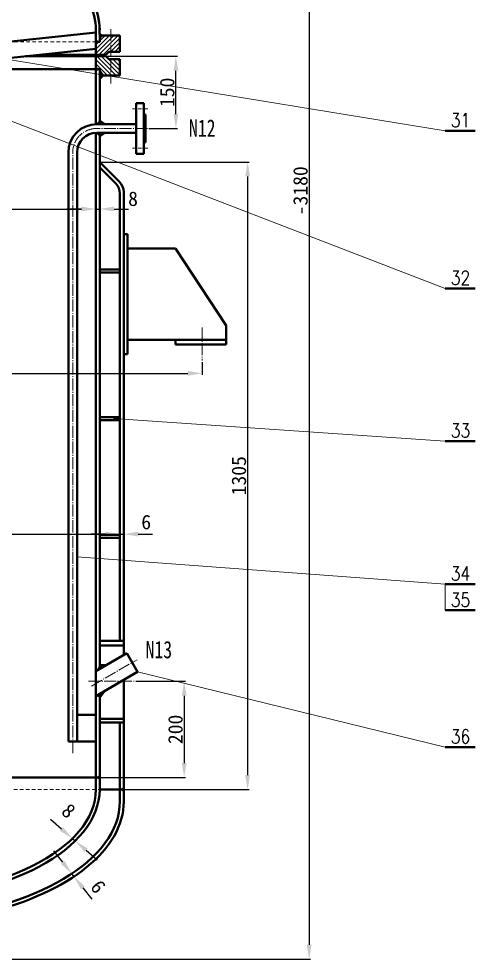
# Model space of a CAD drawing. Extents: x -4398 to 3578, y -1551 to 9604.
# Drawn here: x -2071 to -1122, y 5482 to 7438 of the extents above; entities that cross this region are included whole.
import ezdxf
from ezdxf.enums import TextEntityAlignment as Align

# ---------------------------------------------------------------- set-up
doc = ezdxf.new("R2010")
doc.units = 0
doc.header["$LTSCALE"] = 10
doc.header["$PDMODE"] = 1
for name, pattern in [('XX-L', [1.25, 0.75, -0.5]), ('ZXX-L', [3.28, 2.5, -0.3, 0.18, -0.3]), ('ZXX-S', [1.27, 0.75, -0.2, 0.12, -0.2])]:
    doc.linetypes.add(name, pattern=pattern)
doc.layers.get('Defpoints').update_dxf_attribs({"linetype": 'CONTINUOUS'})
for name, color, linetype, lineweight in [('A 粗实线', 1, 'CONTINUOUS', 40), ('B 细实线', 7, 'CONTINUOUS', 18), ('C 文 字', 2, 'CONTINUOUS', 20), ('CAXA0', 7, 'CONTINUOUS', 70), ('D 短中心线', 3, 'ZXX-S', 18), ('E 长中心线', 3, 'ZXX-L', 18), ('G 长虚线', 6, 'XX-L', 20), ('J 标注尺寸', 2, 'CONTINUOUS', 18)]:
    doc.layers.add(name, color=color, linetype=linetype, lineweight=lineweight)
doc.styles.add('HZTXT', font='SIMFANG.TTF', dxfattribs={"width": 0.75})
doc.styles.add('ROMANC', font='romanc', dxfattribs={"width": 0.7, "height": 6})
doc.styles.get("Standard").update_dxf_attribs({"font": 'SIMFANG.TTF'})
doc.dimstyles.new('通用标注4.0', dxfattribs={"dimtxt": 30, "dimasz": 30, "dimexe": 3, "dimexo": 3, "dimgap": 3, "dimtad": 1, "dimdec": 0, "dimzin": 0, "dimdsep": 46, "dimtxsty": 'Standard', "dimcen": 3, "dimadec": 0, "dimazin": 0, "dimtfac": 0.375, "dimtdec": 0, "dimtmove": 2, "dimatfit": 3, "dimfxl": 0, "dimtzin": 0, "dimarcsym": 0})

# ---------------------------------------------------------------- blocks, each defined once
blk = doc.blocks.new('*D129')
at = {"layer": 'Defpoints', "color": 0}
for p in [(-2157.9, 8678), (-2317, 5481.7), (-1467.5, 5481.7)]:
    blk.add_point(p, dxfattribs=at)
at = {"layer": 'J 标注尺寸', "color": 0, "lineweight": -2}
for p, q in [((-2154.9, 8678), (-1464.5, 8678)), ((-1467.5, 8648), (-1467.5, 5511.7)), ((-2314, 5481.7), (-1464.5, 5481.7))]:
    blk.add_line(p, q, dxfattribs=at)
at = {"layer": 'J 标注尺寸', "color": 0}
for points in [[(-1472.5, 8648), (-1462.5, 8648), (-1467.5, 8678)], [(-1472.5, 5511.7), (-1462.5, 5511.7), (-1467.5, 5481.7)]]:
    blk.add_solid(points, dxfattribs=at)
at = {"layer": 'J 标注尺寸', "color": 0, "insert": (-1485.5, 7079.9), "char_height": 30, "attachment_point": 5, "rotation": 90}
blk.add_mtext('-3180', dxfattribs=at)
blk = doc.blocks.new('*D131')
at = {"layer": 'Defpoints', "color": 0}
for p in [(-1903, 7139.7), (-1853, 5834.7), (-1595.5, 5834.7)]:
    blk.add_point(p, dxfattribs=at)
at = {"layer": 'J 标注尺寸', "color": 0, "lineweight": -2}
for p, q in [((-1900, 7139.7), (-1592.5, 7139.7)), ((-1595.5, 7109.7), (-1595.5, 5864.7)), ((-1850, 5834.7), (-1592.5, 5834.7))]:
    blk.add_line(p, q, dxfattribs=at)
at = {"layer": 'J 标注尺寸', "color": 0}
for points in [[(-1600.5, 7109.7), (-1590.5, 7109.7), (-1595.5, 7139.7)], [(-1600.5, 5864.7), (-1590.5, 5864.7), (-1595.5, 5834.7)]]:
    blk.add_solid(points, dxfattribs=at)
at = {"layer": 'J 标注尺寸', "color": 0, "insert": (-1613.5, 6487.2), "char_height": 30, "attachment_point": 5, "rotation": 90}
blk.add_mtext('1305', dxfattribs=at)
blk = doc.blocks.new('*D126')
at = {"layer": 'Defpoints', "color": 0}
for p in [(-1962.4, 5658.7), (-1961.2, 5659.7), (-1957.7, 5652.8)]:
    blk.add_point(p, dxfattribs=at)
at = {"layer": 'J 标注尺寸', "color": 0, "lineweight": -2}
for p, q in [((-1979.8, 5683.2), (-1998.4, 5706.8)), ((-1956.5, 5653.7), (-1961.2, 5659.7)), ((-1960.1, 5660.6), (-1958.9, 5661.5)), ((-1955.4, 5654.6), (-1954.2, 5655.6)), ((-1937.9, 5630.2), (-1919.4, 5606.6))]:
    blk.add_line(p, q, dxfattribs=at)
at = {"layer": 'J 标注尺寸', "color": 0}
for points in [[(-1975.9, 5686.3), (-1983.7, 5680.1), (-1961.2, 5659.7)], [(-1934, 5633.3), (-1941.9, 5627.1), (-1956.5, 5653.7)]]:
    blk.add_solid(points, dxfattribs=at)
at = {"layer": 'J 标注尺寸', "color": 0, "insert": (-1906.3, 5632.4), "char_height": 30, "attachment_point": 5, "rotation": 308.266}
blk.add_mtext('6', dxfattribs=at)
blk = doc.blocks.new('*D128')
at = {"layer": 'Defpoints', "color": 0}
for p in [(-1831, 6059.7), (-1903, 5859.7), (-1727.4, 5859.7)]:
    blk.add_point(p, dxfattribs=at)
at = {"layer": 'J 标注尺寸', "color": 0, "lineweight": -2}
for p, q in [((-1828, 6059.7), (-1724.4, 6059.7)), ((-1727.4, 6029.7), (-1727.4, 5889.7)), ((-1900, 5859.7), (-1724.4, 5859.7))]:
    blk.add_line(p, q, dxfattribs=at)
at = {"layer": 'J 标注尺寸', "color": 0}
for points in [[(-1732.4, 6029.7), (-1722.4, 6029.7), (-1727.4, 6059.7)], [(-1732.4, 5889.7), (-1722.4, 5889.7), (-1727.4, 5859.7)]]:
    blk.add_solid(points, dxfattribs=at)
at = {"layer": 'J 标注尺寸', "color": 0, "insert": (-1745.4, 5959.7), "char_height": 30, "attachment_point": 5, "rotation": 90}
blk.add_mtext('200', dxfattribs=at)
blk = doc.blocks.new('*D132')
at = {"layer": 'Defpoints', "color": 0}
for p in [(-1959.8, 5732.8), (-1954, 5727.8), (-1954, 5727.8)]:
    blk.add_point(p, dxfattribs=at)
at = {"layer": 'J 标注尺寸', "color": 0, "lineweight": -2}
for p, q in [((-1982.5, 5752.4), (-2005.2, 5772)), ((-1959.8, 5732.8), (-1954, 5727.8)), ((-1931.3, 5708.2), (-1908.6, 5688.6))]:
    blk.add_line(p, q, dxfattribs=at)
at = {"layer": 'J 标注尺寸', "color": 0}
for points in [[(-1979.2, 5756.2), (-1985.8, 5748.6), (-1959.8, 5732.8)], [(-1928, 5712), (-1934.6, 5704.4), (-1954, 5727.8)]]:
    blk.add_solid(points, dxfattribs=at)
at = {"layer": 'J 标注尺寸', "color": 0, "insert": (-1967.7, 5790.2), "char_height": 30, "attachment_point": 5, "rotation": 319.2129}
blk.add_mtext('8', dxfattribs=at)
blk = doc.blocks.new('*D133')
at = {"layer": 'Defpoints', "color": 0}
for p in [(-2861, 6374.3), (-1861, 6374.3), (-1861, 6365.9)]:
    blk.add_point(p, dxfattribs=at)
at = {"layer": 'J 标注尺寸', "color": 0, "lineweight": -2}
for p, q in [((-2861, 6371.3), (-2861, 6362.9)), ((-2831, 6365.9), (-1891, 6365.9)), ((-1861, 6371.3), (-1861, 6362.9))]:
    blk.add_line(p, q, dxfattribs=at)
at = {"layer": 'J 标注尺寸', "color": 0}
for points in [[(-2831, 6370.9), (-2831, 6360.9), (-2861, 6365.9)], [(-1891, 6370.9), (-1891, 6360.9), (-1861, 6365.9)]]:
    blk.add_solid(points, dxfattribs=at)
at = {"layer": 'J 标注尺寸', "color": 0, "insert": (-2263.5, 6394.3), "char_height": 30, "attachment_point": 5}
blk.add_mtext('φ1000', dxfattribs=at)
blk = doc.blocks.new('*D125')
at = {"layer": 'Defpoints', "color": 0}
for p in [(-3032, 6726.8), (-1690.1, 6726.8), (-1690.1, 6700.2)]:
    blk.add_point(p, dxfattribs=at)
at = {"layer": 'J 标注尺寸', "color": 0, "lineweight": -2}
for p, q in [((-3032, 6723.8), (-3032, 6697.2)), ((-1690.1, 6723.8), (-1690.1, 6697.2)), ((-3002, 6700.2), (-1720.1, 6700.2))]:
    blk.add_line(p, q, dxfattribs=at)
at = {"layer": 'J 标注尺寸', "color": 0}
for points in [[(-3002, 6705.2), (-3002, 6695.2), (-3032, 6700.2)], [(-1720.1, 6705.2), (-1720.1, 6695.2), (-1690.1, 6700.2)]]:
    blk.add_solid(points, dxfattribs=at)
at = {"layer": 'J 标注尺寸', "color": 0, "insert": (-2270.7, 6731.2), "char_height": 30, "attachment_point": 5}
blk.add_mtext('φ1342', dxfattribs=at)
blk = doc.blocks.new('*D122')
at = {"layer": 'C 文 字', "color": 0, "lineweight": -2}
for p, q in [((-2811, 7033.1), (-2811, 7045)), ((-2781, 7042), (-1941, 7042)), ((-1911, 7033.1), (-1911, 7045))]:
    blk.add_line(p, q, dxfattribs=at)
at = {"layer": 'C 文 字', "color": 0}
for points in [[(-2781, 7047), (-2781, 7037), (-2811, 7042)], [(-1941, 7047), (-1941, 7037), (-1911, 7042)]]:
    blk.add_solid(points, dxfattribs=at)
at = {"layer": 'Defpoints', "color": 0}
for p in [(-1911, 7042), (-2811, 7030.1), (-1911, 7030.1)]:
    blk.add_point(p, dxfattribs=at)
at = {"layer": 'C 文 字', "color": 0, "insert": (-2265.2, 7064.8), "char_height": 30, "attachment_point": 5}
blk.add_mtext('φ900', dxfattribs=at)
blk = doc.blocks.new('*D134')
at = {"layer": 'Defpoints', "color": 0}
for p in [(-1861, 6365.9), (-1853, 6366.3), (-1853, 6365.9)]:
    blk.add_point(p, dxfattribs=at)
at = {"layer": 'J 标注尺寸', "color": 0, "lineweight": -2}
for p, q in [((-1891, 6365.9), (-1921, 6365.9)), ((-1861, 6365.9), (-1853, 6365.9)), ((-1853, 6363.3), (-1853, 6362.9)), ((-1823, 6365.9), (-1793, 6365.9))]:
    blk.add_line(p, q, dxfattribs=at)
at = {"layer": 'J 标注尺寸', "color": 0}
for points in [[(-1891, 6370.9), (-1891, 6360.9), (-1861, 6365.9)], [(-1823, 6370.9), (-1823, 6360.9), (-1853, 6365.9)]]:
    blk.add_solid(points, dxfattribs=at)
at = {"layer": 'J 标注尺寸', "color": 0, "insert": (-1806.4, 6390.7), "char_height": 30, "attachment_point": 5}
blk.add_mtext('6', dxfattribs=at)
blk = doc.blocks.new('*D123')
at = {"layer": 'Defpoints', "color": 0}
for p in [(-1911, 7042), (-1903, 7042), (-1903, 7042)]:
    blk.add_point(p, dxfattribs=at)
at = {"layer": 'J 标注尺寸', "color": 0, "lineweight": -2}
for p, q in [((-1941, 7042), (-1971, 7042)), ((-1911, 7042), (-1903, 7042)), ((-1873, 7042), (-1843, 7042))]:
    blk.add_line(p, q, dxfattribs=at)
at = {"layer": 'J 标注尺寸', "color": 0}
for points in [[(-1941, 7047), (-1941, 7037), (-1911, 7042)], [(-1873, 7047), (-1873, 7037), (-1903, 7042)]]:
    blk.add_solid(points, dxfattribs=at)
at = {"layer": 'J 标注尺寸', "color": 0, "insert": (-1833.7, 7063.1), "char_height": 30, "attachment_point": 5}
blk.add_mtext('8', dxfattribs=at)
blk = doc.blocks.new('*D127')
at = {"layer": 'Defpoints', "color": 0}
for p in [(-1890.6, 7359.7), (-1744.6, 7359.7), (-1803.8, 7209.6)]:
    blk.add_point(p, dxfattribs=at)
at = {"layer": 'J 标注尺寸', "color": 0, "lineweight": -2}
for p, q in [((-1887.6, 7359.7), (-1741.6, 7359.7)), ((-1744.6, 7239.6), (-1744.6, 7329.7)), ((-1800.8, 7209.6), (-1741.6, 7209.6))]:
    blk.add_line(p, q, dxfattribs=at)
at = {"layer": 'J 标注尺寸', "color": 0}
for points in [[(-1749.6, 7329.7), (-1739.6, 7329.7), (-1744.6, 7359.7)], [(-1749.6, 7239.6), (-1739.6, 7239.6), (-1744.6, 7209.6)]]:
    blk.add_solid(points, dxfattribs=at)
at = {"layer": 'J 标注尺寸', "color": 0, "insert": (-1762.6, 7284.7), "char_height": 30, "attachment_point": 5, "rotation": 90}
blk.add_mtext('150', dxfattribs=at)

msp = doc.modelspace()

# ---------------------------------------------------------------- hatches: boundary and pattern name
at = {"layer": 'A 粗实线'}
h = msp.add_hatch(color=256, dxfattribs=at)
h.paths.add_polyline_path([(-1896, 7403), (-1903, 7403), (-1903, 7393)], flags=0)
h.paths.add_polyline_path([(-1903, 7410.1), (-1903, 7403), (-1896, 7403)], flags=0)
h = msp.add_hatch(color=256, dxfattribs=at)
h.paths.add_polyline_path([(-1896, 7319.7), (-1903, 7319.7), (-1903, 7329.7)], flags=0)
h.paths.add_polyline_path([(-1903, 7312.7), (-1903, 7319.7), (-1896, 7319.7)], flags=0)
h = msp.add_hatch(color=256, dxfattribs=at)
h.paths.add_polyline_path([(-1909.1, 7218.6), (-1901.1, 7218.6), (-1901.1, 7225), (-1909.1, 7218.6)], flags=0)
h.paths.add_polyline_path([(-1901.1, 7218.6), (-1892.2, 7218.6), (-1901.1, 7225)], flags=0)
h = msp.add_hatch(color=256, dxfattribs=at)
h.paths.add_polyline_path([(-1909.1, 7200.6), (-1901.1, 7200.6), (-1901.1, 7194.2), (-1909.1, 7200.6)], flags=0)
h.paths.add_polyline_path([(-1901.1, 7200.6), (-1892.2, 7200.6), (-1901.1, 7194.2)], flags=0)
h = msp.add_hatch(color=256, dxfattribs=at)
h.paths.add_polyline_path([(-1901, 6086.8), (-1902.9, 6094.2), (-1889.9, 6093.2)])
h.paths.add_polyline_path([(-1901, 6086.8), (-1911, 6081), (-1902.9, 6094.2)])
h = msp.add_hatch(color=256, dxfattribs=at)
h.paths.add_polyline_path([(-1902.9, 6025.9), (-1901, 6034.9), (-1892.6, 6039.7)])
h.paths.add_polyline_path([(-1902.9, 6025.9), (-1911, 6029.1), (-1901, 6034.9)])
at = {"layer": 'B 细实线'}
h = msp.add_hatch(dxfattribs=at)
h.set_pattern_fill('ANSI31', color=256, scale=2, style=0)
h.paths.add_polyline_path([(-2841.9, 7402.9), (-2861, 7402.9), (-2861, 7368.9), (-2841.9, 7368.9)])
h.paths.add_polyline_path([(-2811, 7389.7), (-2819, 7389.7), (-2819, 7402.9), (-2841.9, 7402.9), (-2841.9, 7368.9), (-2837.8, 7368.9), (-2831.3, 7362.9), (-2811, 7362.9)])
h.paths.add_polyline_path([(-1880.1, 7402.9), (-1903, 7402.9), (-1903, 7389.7), (-1911, 7389.7), (-1911, 7378.7), (-1911, 7362.9), (-1890.6, 7362.9), (-1884.1, 7368.9), (-1880.1, 7368.9)])
h.paths.add_polyline_path([(-1861, 7402.9), (-1880.1, 7402.9), (-1880.1, 7368.9), (-1861, 7368.9)])
h = msp.add_hatch(dxfattribs=at)
h.set_pattern_fill('ANSI31', color=256, scale=2, angle=90, style=0)
h.paths.add_polyline_path([(-2841.9, 7353.7), (-2861, 7353.7), (-2861, 7319.7), (-2841.9, 7319.7)])
h.paths.add_polyline_path([(-2811, 7346.7), (-2811, 7359.7), (-2831.3, 7359.7), (-2837.8, 7353.7), (-2841.9, 7353.7), (-2841.9, 7319.7), (-2826, 7319.7), (-2819, 7329.7), (-2819, 7332.7), (-2811, 7332.7)])
h.paths.add_polyline_path([(-1880.1, 7353.7), (-1884.1, 7353.7), (-1890.6, 7359.7), (-1911, 7359.7), (-1911, 7346.7), (-1911, 7332.7), (-1903, 7332.7), (-1903, 7329.7), (-1896.8, 7320.8), (-1889.9, 7319.7), (-1880.1, 7319.7)])
h.paths.add_polyline_path([(-1861, 7353.7), (-1880.1, 7353.7), (-1880.1, 7319.7), (-1861, 7319.7)])
at = {"layer": 'CAXA0', "linetype": 'Continuous', "lineweight": 25}
msp.add_hatch(color=256, dxfattribs=at).paths.add_polyline_path([(-1895.2, 7359.7), (-1911, 7359.7), (-1911, 7362.7), (-1895.2, 7362.7)], flags=0)

# ---------------------------------------------------------------- linework, layer by layer
at = {"layer": 'A 粗实线'}
for p, q in [((-1911, 7414.9), (-1911, 7378.7)), ((-1903.1, 7419.9), (-1903, 7389.7)), ((-1903.1, 7418.9), (-1903, 7389.7)), ((-2313.5, 7366), (-1911, 7409.3)), ((-1903, 7402.9), (-1861, 7402.9)), ((-1861, 7368.9), (-1861, 7402.9)), ((-2313.5, 7332), (-1911, 7375.4)), ((-1903, 7389.7), (-1911, 7389.7)), ((-1911, 7389.7), (-1903, 7389.7)), ((-1911, 7358.2), (-1911, 7387)), ((-1911, 7218.6), (-1911, 7384.7)), ((-1911, 7359.7), (-2056.4, 7359.7)), ((-1890.6, 7362.9), (-2026.2, 7362.9)), ((-1911, 7359.7), (-1890.6, 7359.7)), ((-1911, 7359.7), (-1911, 7346.7)), ((-1890.6, 7362.9), (-1884.1, 7368.9)), ((-1890.6, 7359.7), (-1884.1, 7353.7)), ((-1884.1, 7368.9), (-1861, 7368.9)), ((-1884.1, 7353.7), (-1861, 7353.7)), ((-1861, 7353.7), (-1861, 7319.7)), ((-2307.2, 7332.7), (-1903, 7332.7)), ((-1903, 7332.7), (-1903, 7312.6)), ((-1903, 7329.7), (-1896, 7319.7)), ((-1902.9, 7218.6), (-1903, 7322.6)), ((-1896, 7319.7), (-1903, 7312.7)), ((-1901, 7319.7), (-1861, 7319.7)), ((-1827.1, 7262.1), (-1827.1, 7157.1)), ((-1827.1, 7262.1), (-1811.1, 7262.1)), ((-1811.1, 7262.1), (-1811.1, 7157.1)), ((-1811.1, 7238.6), (-1808.1, 7238.6)), ((-1808.1, 7238.6), (-1808.1, 7180.6)), ((-1909.1, 7218.6), (-1901.1, 7225)), ((-1827.1, 7218.6), (-1909.1, 7218.6)), ((-1901.1, 7225), (-1892.2, 7218.6)), ((-1808.1, 7200.6), (-1808.1, 7218.6)), ((-1911, 5834.7), (-1911, 7200.6)), ((-1827.1, 7200.6), (-1909.1, 7200.6)), ((-1909.1, 7200.6), (-1901.1, 7194.2)), ((-1902.9, 6085.7), (-1902.9, 7200.6)), ((-1901.1, 7194.2), (-1892.2, 7200.6)), ((-1184.7, 7204.6), (-1122.3, 7204.6)), ((-1811.1, 7180.6), (-1808.1, 7180.6)), ((-1808.1, 7180.6), (-1808.1, 7180.6)), ((-1968.1, 5934.6), (-1968.1, 7159.6)), ((-1950.1, 5934.6), (-1950.1, 7159.6)), ((-1903, 7139.7), (-1861.7, 7098.5)), ((-1811.1, 7157.1), (-1827.1, 7157.1)), ((-1903, 7128.4), (-1869.7, 7095.2)), ((-1861, 6144.1), (-1861, 7074)), ((-1853, 6114.5), (-1853, 7077.3)), ((-1853.1, 6990), (-1845.1, 6990)), ((-1845.1, 6990), (-1845.1, 6740)), ((-1845.1, 6960), (-1745.1, 6960)), ((-1745.1, 6960), (-1640.1, 6800)), ((-1861, 6916.1), (-1902.9, 6916.1)), ((-1861, 6910.1), (-1902.9, 6910.1)), ((-1184.7, 6876.9), (-1122.3, 6876.9)), ((-1640.1, 6800), (-1640.1, 6770)), ((-1640.1, 6770), (-1845.1, 6770)), ((-1745.1, 6760), (-1745.1, 6770)), ((-1640.1, 6770), (-1640.1, 6760)), ((-1640.1, 6760), (-1745.1, 6760)), ((-1845.1, 6740), (-1853.1, 6740)), ((-1861, 6609.1), (-1902.9, 6609.1)), ((-1861, 6603.1), (-1902.9, 6603.1)), ((-1184.7, 6559.2), (-1122.3, 6559.2)), ((-1861, 6364), (-1902.9, 6364)), ((-1861, 6358), (-1902.9, 6358)), ((-1184.7, 6261.9), (-1122.3, 6261.9)), ((-1184.7, 6207.3), (-1122.3, 6207.3)), ((-1902.6, 6144.1), (-1852.6, 6144.1)), ((-1902.6, 6134.1), (-1852.6, 6134.1)), ((-1911, 6081), (-1846.6, 6118.2)), ((-1824.1, 6079.2), (-1846.6, 6118.2)), ((-1902.9, 6094.2), (-1889.9, 6093.2)), ((-1911, 6029.1), (-1824.1, 6079.2)), ((-1853, 5809.7), (-1853, 6062.6)), ((-1902.9, 6025.9), (-1892.6, 6039.7)), ((-1902.9, 5834.7), (-1902.9, 6033.7)), ((-1911, 5989.9), (-1950.1, 5989.9)), ((-1853, 5981.5), (-1902.9, 5981.5)), ((-1902.8, 5974.1), (-1853, 5974.1)), ((-1861, 5809.7), (-1861, 5974.1)), ((-1911, 5934.6), (-1968.1, 5934.6)), ((-1184.7, 5922.8), (-1122.3, 5922.8)), ((-2210.9, 5859.7), (-1903, 5859.7)), ((-1903, 5834.7), (-1853, 5834.7))]:
    msp.add_line(p, q, dxfattribs=at)
for centre, radius, start, end in [((-1909.1, 7159.6), 59, 90, 180), ((-1909.1, 7159.6), 41, 90, 180), ((-1891, 7074), 30, 0, 45), ((-1883, 7077.3), 30, 0, 45)]:
    msp.add_arc(centre, radius, start, end, dxfattribs=at)
at = {"layer": 'A 粗实线', "extrusion": (0, 0, -1)}
for centre, major_axis, ratio, start_param, end_param in [((-2361, 7414.9), (458, 0), 0.508734, 5.757911, 6.283185), ((-2361, 7414.9), (450, 0), 0.5, 5.772566, 6.283185), ((-2361, 5809.7), (-500, 0), 0.5, 3.141593, 4.541487)]:
    msp.add_ellipse(centre, major_axis=major_axis, ratio=ratio, start_param=start_param, end_param=end_param, dxfattribs=at)
at = {"layer": 'A 粗实线'}
for centre, major_axis, ratio, start_param in [((-2361, 5834.7), (450, 0), 0.5, 3.141593), ((-2361, 5834.7), (458, 0), 0.508734, 4.761535), ((-2361, 5809.7), (508, 0), 0.507874, 5.165753)]:
    msp.add_ellipse(centre, major_axis=major_axis, ratio=ratio, start_param=start_param, end_param=6.283185, dxfattribs=at)
for points in [[(-1903, 7389.7), (-1911, 7389.7), (-1911, 7395.3)], [(-1903, 7389.7), (-1911, 7389.7), (-1911, 7384.1)], [(-1903, 7332.7), (-1911, 7332.7), (-1911, 7338.3)], [(-1903, 7332.7), (-1911, 7332.7), (-1911, 7327.1)], [(-1911, 5859.7), (-1903, 5854.1), (-1903, 5865.3)], [(-1861, 5834.7), (-1853, 5829.1), (-1853, 5840.3)]]:
    msp.add_solid(points, dxfattribs=at)
at = {"layer": 'B 细实线'}
for p, q in [((-2206.6, 7371.4), (-1184.7, 7204.6)), ((-2194, 7266), (-1184.7, 6876.9)), ((-1874.6, 6606.3), (-1184.7, 6559.2)), ((-1950.1, 6318.4), (-1184.7, 6261.9)), ((-1184.7, 6207.3), (-1184.7, 6261.9)), ((-1184.7, 5922.8), (-1824.1, 6079.2))]:
    msp.add_line(p, q, dxfattribs=at)
at = {"layer": 'CAXA0', "linetype": 'Continuous', "lineweight": 18}
msp.add_line((-1895.2, 7362.7), (-1895.2, 7359.7), dxfattribs=at)
at = {"layer": 'D 短中心线'}
for p, q in [((-1803.1, 7250.4), (-1835.1, 7250.4)), ((-1803.1, 7168.9), (-1835.1, 7168.9))]:
    msp.add_line(p, q, dxfattribs=at)
at = {"layer": 'E 长中心线'}
for p, q in [((-1880.1, 7416.4), (-1880.1, 7303)), ((-1803.8, 7209.6), (-1909.1, 7209.6)), ((-1959.1, 5910.3), (-1959.1, 7159.6)), ((-1690.1, 6795.7), (-1690.1, 6726.8)), ((-1919.9, 6049.9), (-1825.1, 6104.6)), ((-1926.6, 6059.7), (-1831, 6059.7))]:
    msp.add_line(p, q, dxfattribs=at)
msp.add_arc((-1909.1, 7159.6), 50, 90, 180, dxfattribs=at)
at = {"layer": 'G 长虚线'}
for p, q in [((-2093, 7389.7), (-1911, 7389.7)), ((-2819, 5834.7), (-1903, 5834.7))]:
    msp.add_line(p, q, dxfattribs=at)

# ---------------------------------------------------------------- texts
at = {"layer": 'C 文 字', "style": 'ROMANC', "width": 0.8}
for s, p in [('31', (-1152.9, 7226.6)), ('32', (-1152.9, 6898.8)), ('33', (-1152.9, 6581.2)), ('34', (-1152.9, 6283.8)), ('35', (-1152.9, 6229.2)), ('36', (-1152.9, 5944.7))]:
    msp.add_text(s, height=29.27, dxfattribs=at).set_placement(p, align=Align.MIDDLE)
at = {"layer": 'C 文 字', "char_height": 36, "width": 576, "attachment_point": 1, "style": 'HZTXT'}
for s, insert in [('N12', (-1717.3, 7228.3)), ('N13', (-1807.6, 6143.6))]:
    msp.add_mtext(s, dxfattribs=dict(at, insert=insert))

# ---------------------------------------------------------------- dimensions: what is measured, and where the dimension line sits
at = {"layer": 'C 文 字'}
dim = msp.add_linear_dim(base=(-1911, 7042), p1=(-2811, 7030.1), p2=(-1911, 7030.1), text='φ900', dimstyle='通用标注4.0', dxfattribs=at)
dim.commit()
dim.dimension.update_dxf_attribs({"geometry": '*D122', "text_midpoint": (-2265.2, 7064.8), "dimtype": 160})
at = {"layer": 'J 标注尺寸'}
dim = msp.add_linear_dim(base=(-1467.5, 5481.7), p1=(-2157.9, 8678), p2=(-2317, 5481.7), angle=90, text='-3180', dimstyle='通用标注4.0', dxfattribs=at)
dim.commit()
dim.dimension.update_dxf_attribs({"geometry": '*D129', "text_midpoint": (-1485.5, 7079.9)})
for base, p1, p2, picture, middle in [((-1744.6, 7359.7), (-1803.8, 7209.6), (-1890.6, 7359.7), '*D127', (-1762.6, 7284.7)), ((-1595.5, 5834.7), (-1903, 7139.7), (-1853, 5834.7), '*D131', (-1613.5, 6487.2)), ((-1727.4, 5859.7), (-1831, 6059.7), (-1903, 5859.7), '*D128', (-1745.4, 5959.7))]:
    dim = msp.add_linear_dim(base=base, p1=p1, p2=p2, angle=90, dimstyle='通用标注4.0', dxfattribs=at)
    dim.commit()
    dim.dimension.update_dxf_attribs({"geometry": picture, "text_midpoint": middle})
dim = msp.add_linear_dim(base=(-1903, 7042), p1=(-1911, 7042), p2=(-1903, 7042), dimstyle='通用标注4.0', dxfattribs=at)
dim.commit()
dim.dimension.update_dxf_attribs({"geometry": '*D123', "text_midpoint": (-1833.7, 7063.1), "dimtype": 160})
for base, p1, p2, text, picture, middle in [((-1690.1, 6700.2), (-3032, 6726.8), (-1690.1, 6726.8), 'φ1342', '*D125', (-2270.7, 6731.2)), ((-1861, 6365.9), (-2861, 6374.3), (-1861, 6374.3), 'φ1000', '*D133', (-2263.5, 6394.3)), ((-1853, 6365.9), (-1861, 6365.9), (-1853, 6366.3), '6', '*D134', (-1806.4, 6390.7))]:
    dim = msp.add_linear_dim(base=base, p1=p1, p2=p2, text=text, dimstyle='通用标注4.0', dxfattribs=at)
    dim.commit()
    dim.dimension.update_dxf_attribs({"geometry": picture, "text_midpoint": middle, "dimtype": 160})
dim = msp.add_linear_dim(base=(-1954, 5727.8), p1=(-1959.8, 5732.8), p2=(-1954, 5727.8), angle=319.2129, dimstyle='通用标注4.0', dxfattribs=at)
dim.commit()
dim.dimension.update_dxf_attribs({"geometry": '*D132', "text_midpoint": (-1967.7, 5790.2), "dimtype": 161})
dim = msp.add_linear_dim(base=(-1961.2, 5659.7), p1=(-1957.7, 5652.8), p2=(-1962.4, 5658.7), angle=128.266, text='6', dimstyle='通用标注4.0', dxfattribs=at)
dim.commit()
dim.dimension.update_dxf_attribs({"geometry": '*D126', "text_midpoint": (-1906.3, 5632.4), "dimtype": 161})

doc.saveas('drawing.dxf')
